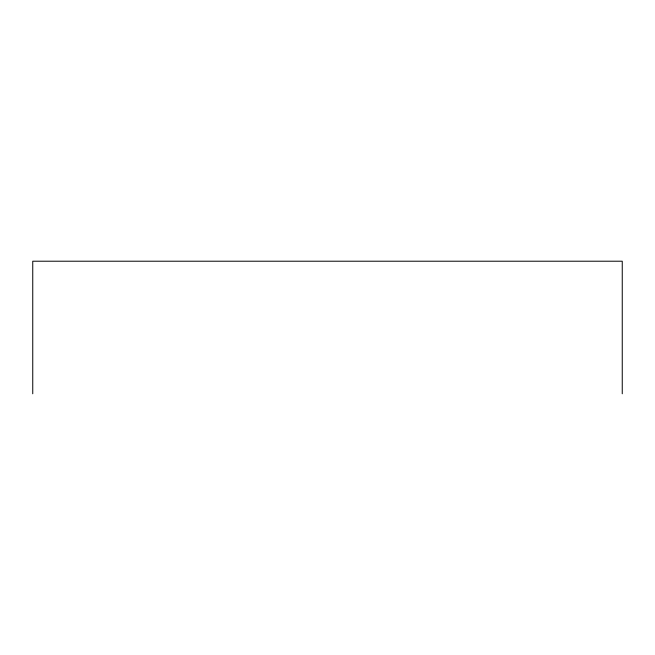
<?xml version="1.0" encoding="UTF-8"?>
<svg xmlns="http://www.w3.org/2000/svg" width="655" height="655" viewBox="0 0 655 655"><rect width="100%" height="100%" fill="white"/><g stroke="black" fill="none" stroke-linecap="round" stroke-linejoin="round"><path stroke-width="0.98" d="M622.25 393.786L622.25 261.214L32.75 261.214L32.75 393.786"/></g></svg>
